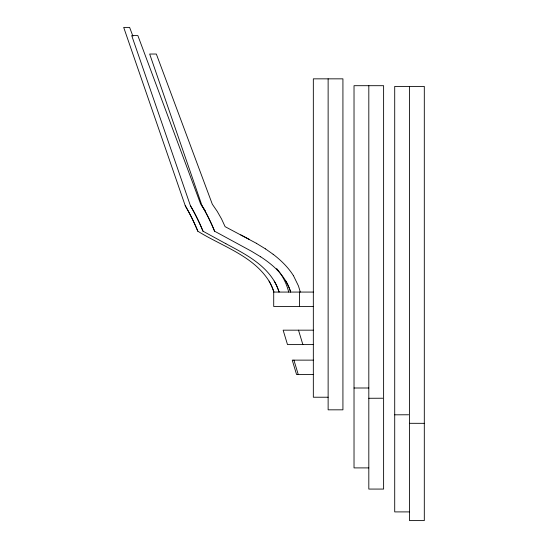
<?xml version="1.0" encoding="UTF-8"?>
<svg xmlns="http://www.w3.org/2000/svg" width="548" height="548" viewBox="0 0 548 548"><rect width="100%" height="100%" fill="white"/><g stroke="black" fill="none" stroke-linecap="round" stroke-linejoin="round"><path stroke-width="0.82" d="M409.507 423.309L424.303 423.33M354.022 388.005L368.818 387.998M368.818 398.273L382.744 398.225M394.711 414.822L408.637 414.774M313.333 292.07L273.712 292.07L273.712 306.496L313.333 306.496M313.333 330.17L283.138 330.17L287.501 344.596L313.333 344.596M313.333 360.132L292.242 360.132L296.571 374.558L313.333 374.558M328.129 397.225L313.333 397.225L313.333 78.844L342.925 78.844L342.925 409.829L328.129 409.829L328.129 78.844M368.818 467.903L354.022 467.903L354.022 85.694L383.614 85.694L383.614 489.069L368.818 489.069L368.818 85.694M409.507 511.901L394.711 511.901L394.711 86.406L424.303 86.406L424.303 520.6L409.507 520.6L409.507 86.406M256.348 243.285L225.112 226.66L221.481 218.837L217.207 211.343L212.323 204.219L156.338 54.033L149.673 54.033L202.013 205.699A208.199 205.445 0 0 1 214.597 231.208L251.429 251.224L260.704 256.834M225.845 243.689L203 231.208A205.438 204.637 0 0 0 190.416 205.699L131.705 35.579L137.863 35.579L200.726 204.219L205.164 210.692M240.771 234.866L249.463 239.449M225.838 243.682C243.723 253.279 263.335 263.095 274.226 281.076A51.3 51.101 0 0 1 279.069 292.07A51.416 51.142 0 0 0 274.226 281.076M132.911 36.202L129.629 27.4L123.697 27.4L185.238 205.699A204.383 204.329 0 0 1 197.814 231.208C222.207 246.415 252.998 255.58 269.061 281.11A51.012 50.998 0 0 1 273.884 292.07A51.053 51.012 0 0 0 269.061 281.11M256.313 243.271L265.492 248.902M260.697 256.827C270.465 263.218 279.747 270.89 285.796 281.021A51.868 51.3 0 0 1 290.666 292.07A52.053 51.368 0 0 0 285.796 281.021M265.465 248.881L273.192 254.32M273.164 254.299C280.987 260.321 288.193 267.294 293.475 275.699M276.624 268.534C282.439 275.288 286.542 283.432 288.707 292.07M293.495 275.726L298.482 286.001L300.297 292.07M298.502 330.17L302.866 344.596M293.927 360.132L298.256 374.558M299.53 292.07L299.53 306.496M202.013 205.699A207.5 205.24 0 0 1 214.597 231.208M190.416 205.699A205.87 204.76 0 0 1 203 231.208M185.231 205.699A204.527 204.37 0 0 1 197.814 231.208"/></g></svg>
